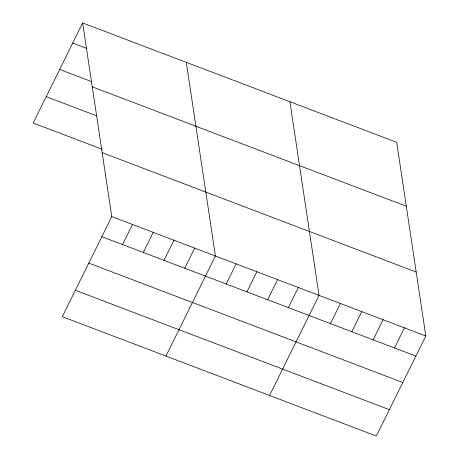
<?xml version="1.0" encoding="UTF-8"?>
<svg xmlns="http://www.w3.org/2000/svg" width="459" height="459" viewBox="0 0 459 459"><rect width="100%" height="100%" fill="white"/><g stroke="black" fill="none" stroke-linecap="round" stroke-linejoin="round"><path stroke-width="0.69" d="M82.66 22.95L111.784 216.591L62.315 316.676L376.34 436.05L425.809 335.965L396.685 142.324L82.66 22.95L33.191 123.035L102.059 149.215M122.564 244.59L132.508 224.468M143.288 252.467L153.231 232.346M164.012 260.351L173.961 240.223M184.742 268.228L194.685 248.107M165.946 356.069L215.409 255.984L186.285 62.344M226.189 283.983L236.138 263.862M246.919 291.861L256.862 271.739M267.643 299.738L277.586 279.617M288.367 307.622L298.31 287.5M269.571 395.463L319.039 295.378L289.916 101.737M330.446 323.618L340.394 303.497M351.801 331.731L361.744 311.609M373.156 339.849L383.099 319.728M394.505 347.968L404.454 327.846M72.717 43.071L86.757 48.407M59.67 69.458L91.766 81.662M92.27 86.849L406.295 206.223M46.233 96.648L97.044 115.966M102.173 152.686L416.198 272.061M111.784 216.591L425.809 335.965M101.835 236.712L415.86 356.086M88.794 263.099L402.818 382.473M75.356 290.289L389.381 409.663"/></g></svg>
